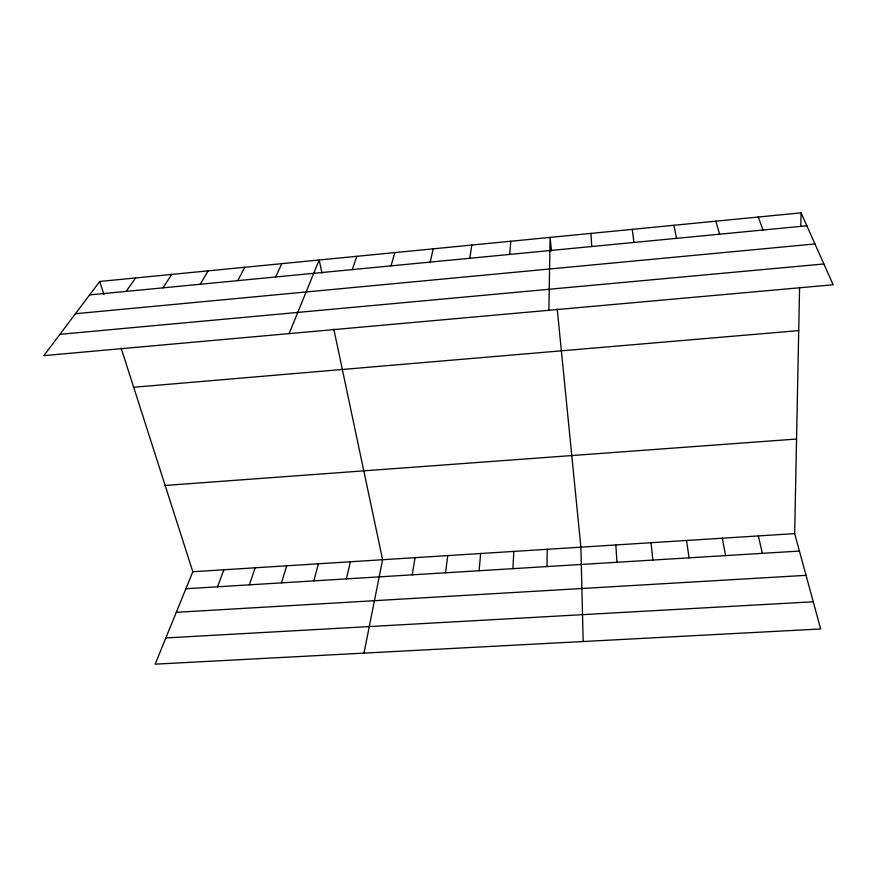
<?xml version="1.0" encoding="UTF-8"?>
<svg xmlns="http://www.w3.org/2000/svg" width="877" height="877" viewBox="0 0 877 877"><rect width="100%" height="100%" fill="white"/><g stroke="black" fill="none" stroke-linecap="round" stroke-linejoin="round"><path stroke-width="1.32" d="M546.985 566.564L547.226 549.287M548.881 310.294L550.109 237.393L551.458 250.921M121.158 348.191L192.819 571.738L155.163 664.163L820.664 628.962L794.672 533.622L799.583 287.415M800.8 226.419L801.074 212.837L99.77 281.462L43.85 355.634L833.15 284.762L801.074 212.837M512.913 568.658L513.812 551.403M509.658 254.429L510.787 241.241M479.105 570.73L480.651 553.508M445.549 572.791L447.73 555.59M469.776 258.276L471.804 245.056M412.245 574.841L415.051 557.662M363.988 653.113L382.602 559.712L333.797 329.083M430.245 262.08L433.15 248.838M346.371 578.886L350.394 561.751M313.802 580.892L318.428 563.779M391.065 265.863L394.836 252.587M281.473 582.876L286.68 565.786M249.375 584.838L255.174 567.792M352.236 269.601L356.84 256.303M217.518 586.801L223.876 569.765M289.103 333.611L319.184 259.987L321.936 273.032M275.575 276.989L281.835 263.637M237.744 280.64L244.804 267.266M200.23 284.258L208.09 270.861M163.045 287.842L171.684 274.424M126.178 291.394L135.573 277.954M89.618 294.913L806.84 225.784M75.444 313.725L814.952 243.949M59.91 334.334L823.876 263.955M133.677 387.261L798.717 330.607M165.161 485.452L796.557 439.037M192.819 571.738L794.672 533.622M185.891 588.741L799.429 551.063M176.277 612.332L806.04 575.334M165.841 637.941L813.253 601.775M758.276 217.025L763.012 230.004M99.77 281.462L103.946 294.497M715.884 221.168L719.578 234.192M758.342 535.924L762.354 553.343M673.876 225.279L676.562 238.336M722.297 538.204L725.564 555.601M686.538 540.473L689.07 557.838M632.24 229.357L633.95 242.447M651.041 542.72L652.861 560.063M557.224 309L580.881 547.16L583.172 641.525M615.829 544.946L616.948 562.267M590.988 233.392L591.723 246.514"/></g></svg>
